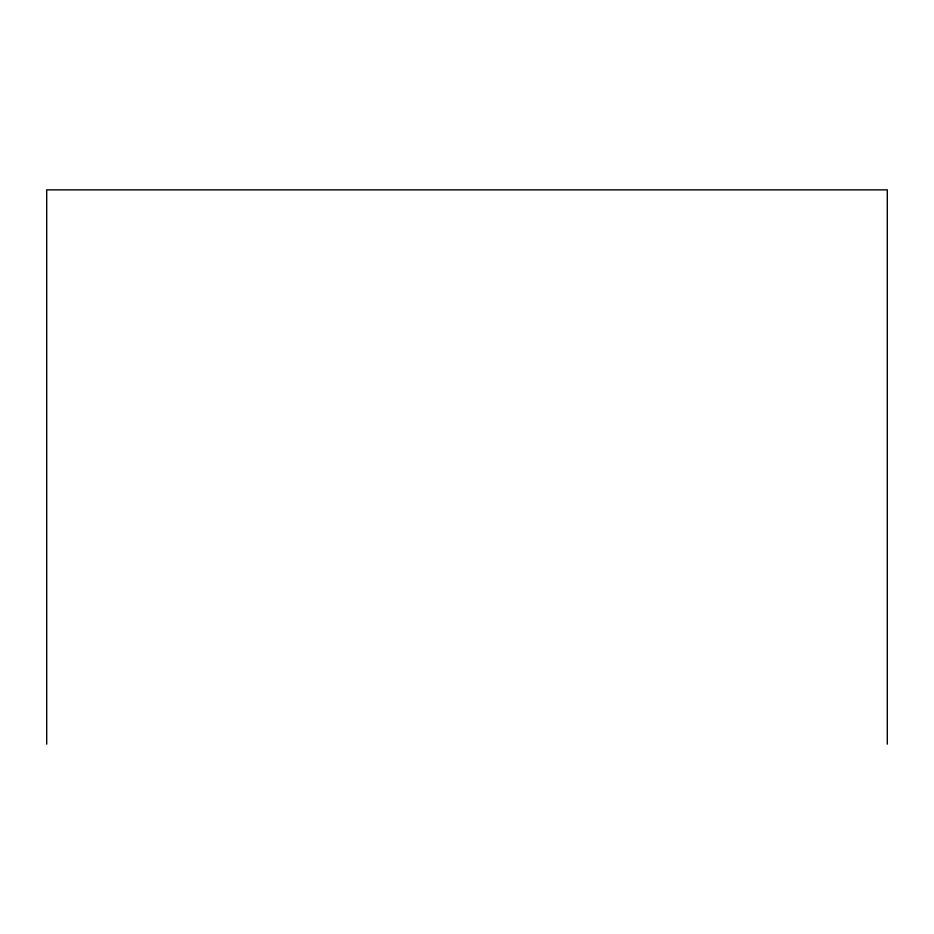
<?xml version="1.0" encoding="UTF-8"?>
<svg xmlns="http://www.w3.org/2000/svg" width="934" height="934" viewBox="0 0 934 934"><rect width="100%" height="100%" fill="white"/><g stroke="black" fill="none" stroke-linecap="round" stroke-linejoin="round"><path stroke-width="1.4" d="M887.3 744.141L887.3 189.859L46.7 189.859L46.7 744.141"/></g></svg>
